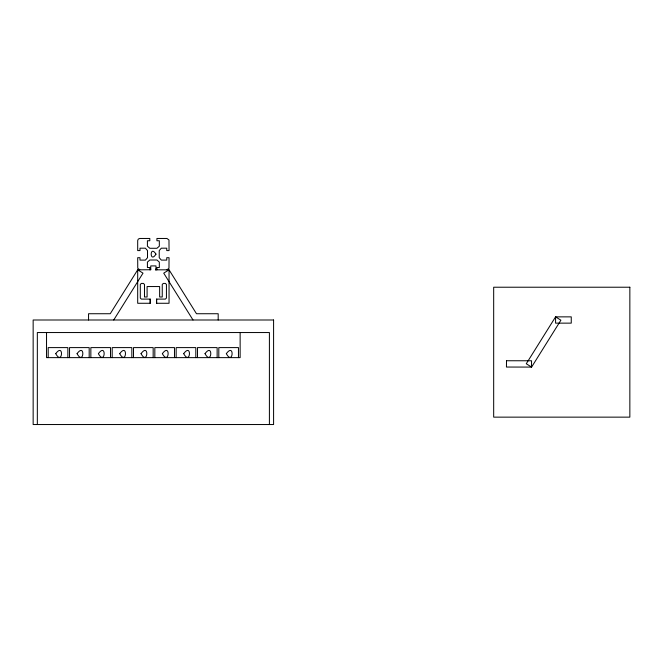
<?xml version="1.0" encoding="UTF-8"?>
<svg xmlns="http://www.w3.org/2000/svg" width="663" height="663" viewBox="0 0 663 663"><rect width="100%" height="100%" fill="white"/><g stroke="black" fill="none" stroke-linecap="round" stroke-linejoin="round"><path stroke-width="0.99" d="M113.729 319.997L143.009 273.148L137.689 269.824L110.249 313.732L88.552 313.732L88.552 319.997M155.921 269.824L155.979 269.36M155.979 268.987L155.374 269.824L169.048 269.824L196.488 313.732L218.185 313.732L218.185 319.997M166.96 269.824L168.974 268.275L169.048 257.7L166.753 257.7L166.753 260.103L161.316 260.103L159.228 257.7L159.228 250.589L161.316 248.186L166.753 248.186L166.753 250.589L169.048 250.589L168.974 240.014L166.96 238.465L156.924 238.465L156.924 240.76L159.327 240.76L159.327 246.197L156.924 248.285L149.813 248.285L147.41 246.197L147.41 240.76L149.813 240.76L149.813 238.465L139.777 238.465L138.302 239.078L137.689 240.553L137.689 250.589L139.984 250.589L139.984 248.186L145.421 248.186L147.509 250.589L147.509 257.7L145.421 260.103L139.984 260.103L139.984 257.7L137.689 257.7L137.755 268.275L139.777 269.824M150.758 269.742L137.689 269.824L137.689 303.273L150.236 303.273L150.236 299.096L141.343 299.096L140.299 298.052L140.299 284.46L141.343 283.416L143.44 283.416L144.484 284.46L144.484 296.999L147.095 296.999L147.095 286.549L159.642 286.549L159.642 296.999L162.253 296.999L162.253 284.46L163.297 283.416L165.394 283.416L166.438 284.46L166.438 298.052L165.394 299.096L156.501 299.096L156.501 303.273L169.048 303.273L169.048 269.824L163.728 273.148L193.008 319.997M269.402 424.535L269.402 332.544L37.335 332.544L37.335 424.535M240.139 332.544L240.139 357.63L46.534 357.63L46.534 332.544M238.465 357.63L238.465 347.603L218.807 347.603L218.807 357.63M217.132 357.63L217.132 347.603L197.483 347.603L197.483 357.63M195.809 357.63L195.809 347.603L176.159 347.603L176.159 357.63M174.485 357.63L174.485 347.603L154.835 347.603L154.835 357.63M156.924 269.824L156.924 267.521L159.327 267.521L159.327 262.084L156.924 260.004L149.813 260.004L147.41 262.084L147.41 267.521L149.813 267.521L149.813 269.824M156.7 299.096L156.7 303.273M155.979 269.824L155.979 265.913L150.758 265.913L150.758 269.824M153.161 357.63L153.161 347.603L133.503 347.603L133.503 357.63M150.186 299.096L150.186 303.273M131.838 357.63L131.838 347.603L112.18 347.603L112.18 357.63M110.506 357.63L110.506 347.603L90.856 347.603L90.856 357.63M89.182 357.63L89.182 347.603L69.532 347.603L69.532 357.63M67.858 357.63L67.858 347.603L48.2 347.603L48.2 357.63M506.507 360.747L506.449 367.045L531.535 367.087L531.535 360.771L506.507 360.747M55.742 353.652C62.537 366.274 64.228 342.1 55.742 353.652M77.065 353.652C83.861 366.274 85.552 342.1 77.065 353.652M98.389 353.652C105.193 366.274 106.884 342.1 98.389 353.652M119.713 353.652C126.517 366.274 128.208 342.1 119.713 353.652M141.037 353.652C147.841 366.274 149.531 342.1 141.037 353.652M162.369 353.652C169.164 366.274 170.855 342.1 162.369 353.652M183.692 353.652C190.496 366.274 192.179 342.1 183.692 353.652M205.016 353.652C211.82 366.274 213.511 342.1 205.016 353.652M226.34 353.652C233.144 366.274 234.835 342.1 226.34 353.652M155.979 254.144C149.606 264.189 149.606 244.092 155.979 254.144M555.577 316.864L526.273 363.755L531.593 367.087L560.898 320.188L555.577 316.864L555.577 323.138L571.257 323.138L571.257 316.864L555.577 316.864M629.85 287.22L493.678 287.22L493.678 417.143L629.85 417.143L629.85 287.22M273.587 319.997L33.15 319.997L33.15 424.535L273.587 424.535L273.587 319.997"/></g></svg>
